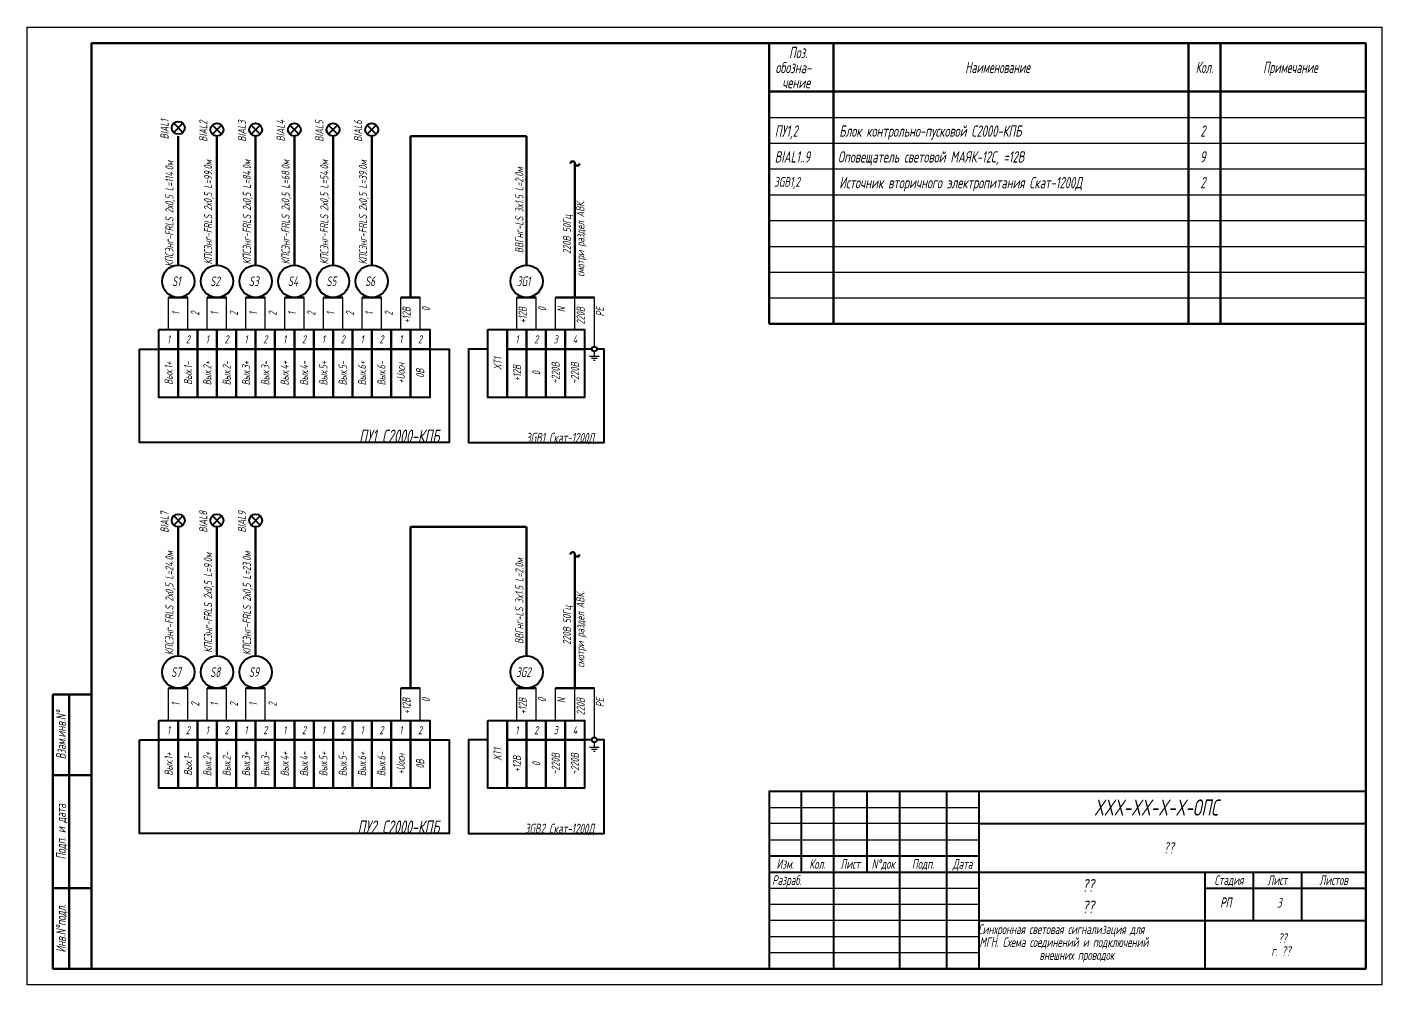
# Model space of a CAD drawing. Extents: x 0 to 1720, y -2086 to 3873.
# Drawn here: x 0 to 420, y 2980 to 3277 of the extents above; entities that cross this region are included whole.
import ezdxf
from ezdxf.enums import TextEntityAlignment as Align

# ---------------------------------------------------------------- set-up
doc = ezdxf.new("R2010")
doc.units = 0
for name, color, linetype, lineweight in [('EL_DEVICE', 1, 'Continuous', 40), ('EL_KABLE', 9, 'Continuous', 60), ('TABLE', 7, 'Continuous', 50)]:
    doc.layers.add(name, color=color, linetype=linetype, lineweight=lineweight)
for name, color, linetype in [('EL_WIRES', 3, 'Continuous'), ('FORMAT', 134, 'Continuous'), ('TEXT', 4, 'Continuous'), ('WINOSKA', 251, 'Continuous')]:
    doc.layers.add(name, color=color, linetype=linetype)
doc.styles.add('R2_5', font='romant.shx', dxfattribs={"width": 0.65, "oblique": 12, "height": 2.5})

# ---------------------------------------------------------------- blocks, each defined once
blk = doc.blocks.new('CABLE_MARK')
at = {"layer": 'EL_DEVICE'}
blk.add_circle((0, 5), 5, dxfattribs=at)
at = {"layer": 'EL_KABLE'}
blk.add_line((0, 10), (0, 50), dxfattribs=at)
blk = doc.blocks.new('PS_BIAL')
at = {"layer": 'EL_DEVICE'}
for p, q in [((-1.41, 1.41), (1.41, -1.41)), ((1.41, 1.41), (-1.41, -1.41))]:
    blk.add_line(p, q, dxfattribs=at)
blk.add_circle((0, 0), 2, dxfattribs=at)
blk = doc.blocks.new('Break')
for centre, start, end in [((-0.7, 0), 0, 180), ((0.7, 0), 180, 0)]:
    blk.add_arc(centre, 0.7, start, end)

msp = doc.modelspace()

# ---------------------------------------------------------------- linework, layer by layer
at = {"layer": 'EL_DEVICE'}
for points in [[(40.85, 3183.18), (46.85, 3183.18), (46.85, 3177.18), (40.85, 3177.18)], [(46.85, 3183.18), (52.85, 3183.18), (52.85, 3177.18), (46.85, 3177.18)], [(52.85, 3183.18), (58.85, 3183.18), (58.85, 3177.18), (52.85, 3177.18)], [(58.85, 3183.18), (64.85, 3183.18), (64.85, 3177.18), (58.85, 3177.18)], [(64.85, 3183.18), (70.85, 3183.18), (70.85, 3177.18), (64.85, 3177.18)], [(70.85, 3183.18), (76.85, 3183.18), (76.85, 3177.18), (70.85, 3177.18)], [(76.85, 3183.18), (82.85, 3183.18), (82.85, 3177.18), (76.85, 3177.18)], [(82.85, 3183.18), (88.85, 3183.18), (88.85, 3177.18), (82.85, 3177.18)], [(88.85, 3183.18), (94.85, 3183.18), (94.85, 3177.18), (88.85, 3177.18)], [(94.85, 3183.18), (100.85, 3183.18), (100.85, 3177.18), (94.85, 3177.18)], [(100.85, 3183.18), (106.85, 3183.18), (106.85, 3177.18), (100.85, 3177.18)], [(106.85, 3183.18), (112.85, 3183.18), (112.85, 3177.18), (106.85, 3177.18)], [(112.85, 3183.18), (118.85, 3183.18), (118.85, 3177.18), (112.85, 3177.18)], [(118.85, 3183.18), (124.85, 3183.18), (124.85, 3177.18), (118.85, 3177.18)], [(142.85, 3183.18), (148.85, 3183.18), (148.85, 3162.18), (142.85, 3162.18)], [(148.85, 3183.18), (154.85, 3183.18), (154.85, 3177.18), (148.85, 3177.18)], [(154.85, 3183.18), (160.85, 3183.18), (160.85, 3177.18), (154.85, 3177.18)], [(160.85, 3183.18), (166.85, 3183.18), (166.85, 3177.18), (160.85, 3177.18)], [(166.85, 3183.18), (172.85, 3183.18), (172.85, 3177.18), (166.85, 3177.18)], [(34.85, 3177.18), (130.85, 3177.18), (130.85, 3148.18), (34.85, 3148.18)], [(40.85, 3177.18), (46.85, 3177.18), (46.85, 3162.18), (40.85, 3162.18)], [(46.85, 3177.18), (52.85, 3177.18), (52.85, 3162.18), (46.85, 3162.18)], [(52.85, 3177.18), (58.85, 3177.18), (58.85, 3162.18), (52.85, 3162.18)], [(58.85, 3177.18), (64.85, 3177.18), (64.85, 3162.18), (58.85, 3162.18)], [(64.85, 3177.18), (70.85, 3177.18), (70.85, 3162.18), (64.85, 3162.18)], [(70.85, 3177.18), (76.85, 3177.18), (76.85, 3162.18), (70.85, 3162.18)], [(76.85, 3177.18), (82.85, 3177.18), (82.85, 3162.18), (76.85, 3162.18)], [(82.85, 3177.18), (88.85, 3177.18), (88.85, 3162.18), (82.85, 3162.18)], [(88.85, 3177.18), (94.85, 3177.18), (94.85, 3162.18), (88.85, 3162.18)], [(94.85, 3177.18), (100.85, 3177.18), (100.85, 3162.18), (94.85, 3162.18)], [(100.85, 3177.18), (106.85, 3177.18), (106.85, 3162.18), (100.85, 3162.18)], [(106.85, 3177.18), (112.85, 3177.18), (112.85, 3162.18), (106.85, 3162.18)], [(112.85, 3177.18), (118.85, 3177.18), (118.85, 3162.18), (112.85, 3162.18)], [(118.85, 3177.18), (124.85, 3177.18), (124.85, 3162.18), (118.85, 3162.18)], [(148.85, 3177.18), (154.85, 3177.18), (154.85, 3162.18), (148.85, 3162.18)], [(154.85, 3177.18), (160.85, 3177.18), (160.85, 3162.18), (154.85, 3162.18)], [(160.85, 3177.18), (166.85, 3177.18), (166.85, 3162.18), (160.85, 3162.18)], [(166.85, 3177.18), (172.85, 3177.18), (172.85, 3162.18), (166.85, 3162.18)], [(40.85, 3061.99), (46.85, 3061.99), (46.85, 3055.99), (40.85, 3055.99)], [(46.85, 3061.99), (52.85, 3061.99), (52.85, 3055.99), (46.85, 3055.99)], [(52.85, 3061.99), (58.85, 3061.99), (58.85, 3055.99), (52.85, 3055.99)], [(58.85, 3061.99), (64.85, 3061.99), (64.85, 3055.99), (58.85, 3055.99)], [(64.85, 3061.99), (70.85, 3061.99), (70.85, 3055.99), (64.85, 3055.99)], [(70.85, 3061.99), (76.85, 3061.99), (76.85, 3055.99), (70.85, 3055.99)], [(76.85, 3061.99), (82.85, 3061.99), (82.85, 3055.99), (76.85, 3055.99)], [(82.85, 3061.99), (88.85, 3061.99), (88.85, 3055.99), (82.85, 3055.99)], [(88.85, 3061.99), (94.85, 3061.99), (94.85, 3055.99), (88.85, 3055.99)], [(94.85, 3061.99), (100.85, 3061.99), (100.85, 3055.99), (94.85, 3055.99)], [(100.85, 3061.99), (106.85, 3061.99), (106.85, 3055.99), (100.85, 3055.99)], [(106.85, 3061.99), (112.85, 3061.99), (112.85, 3055.99), (106.85, 3055.99)], [(112.85, 3061.99), (118.85, 3061.99), (118.85, 3055.99), (112.85, 3055.99)], [(118.85, 3061.99), (124.85, 3061.99), (124.85, 3055.99), (118.85, 3055.99)], [(142.85, 3061.99), (148.85, 3061.99), (148.85, 3040.99), (142.85, 3040.99)], [(148.85, 3061.99), (154.85, 3061.99), (154.85, 3055.99), (148.85, 3055.99)], [(154.85, 3061.99), (160.85, 3061.99), (160.85, 3055.99), (154.85, 3055.99)], [(160.85, 3061.99), (166.85, 3061.99), (166.85, 3055.99), (160.85, 3055.99)], [(166.85, 3061.99), (172.85, 3061.99), (172.85, 3055.99), (166.85, 3055.99)], [(34.85, 3055.99), (130.85, 3055.99), (130.85, 3026.99), (34.85, 3026.99)], [(40.85, 3055.99), (46.85, 3055.99), (46.85, 3040.99), (40.85, 3040.99)], [(46.85, 3055.99), (52.85, 3055.99), (52.85, 3040.99), (46.85, 3040.99)], [(52.85, 3055.99), (58.85, 3055.99), (58.85, 3040.99), (52.85, 3040.99)], [(58.85, 3055.99), (64.85, 3055.99), (64.85, 3040.99), (58.85, 3040.99)], [(64.85, 3055.99), (70.85, 3055.99), (70.85, 3040.99), (64.85, 3040.99)], [(70.85, 3055.99), (76.85, 3055.99), (76.85, 3040.99), (70.85, 3040.99)], [(76.85, 3055.99), (82.85, 3055.99), (82.85, 3040.99), (76.85, 3040.99)], [(82.85, 3055.99), (88.85, 3055.99), (88.85, 3040.99), (82.85, 3040.99)], [(88.85, 3055.99), (94.85, 3055.99), (94.85, 3040.99), (88.85, 3040.99)], [(94.85, 3055.99), (100.85, 3055.99), (100.85, 3040.99), (94.85, 3040.99)], [(100.85, 3055.99), (106.85, 3055.99), (106.85, 3040.99), (100.85, 3040.99)], [(106.85, 3055.99), (112.85, 3055.99), (112.85, 3040.99), (106.85, 3040.99)], [(112.85, 3055.99), (118.85, 3055.99), (118.85, 3040.99), (112.85, 3040.99)], [(118.85, 3055.99), (124.85, 3055.99), (124.85, 3040.99), (118.85, 3040.99)], [(148.85, 3055.99), (154.85, 3055.99), (154.85, 3040.99), (148.85, 3040.99)], [(154.85, 3055.99), (160.85, 3055.99), (160.85, 3040.99), (154.85, 3040.99)], [(160.85, 3055.99), (166.85, 3055.99), (166.85, 3040.99), (160.85, 3040.99)], [(166.85, 3055.99), (172.85, 3055.99), (172.85, 3040.99), (166.85, 3040.99)]]:
    msp.add_lwpolyline(points, close=True, dxfattribs=at)
for points in [[(142.85, 3177.18), (136.85, 3177.18), (136.85, 3148.18), (178.85, 3148.18), (178.85, 3177.18), (176.6, 3177.18)], [(175.1, 3177.18), (172.85, 3177.18)], [(142.85, 3055.99), (136.85, 3055.99), (136.85, 3026.99), (178.85, 3026.99), (178.85, 3055.99), (176.6, 3055.99)], [(175.1, 3055.99), (172.85, 3055.99)]]:
    msp.add_lwpolyline(points, dxfattribs=at)
for centre in [(175.85, 3177.18), (175.85, 3055.99)]:
    msp.add_circle(centre, 0.75, dxfattribs=at)
at = {"layer": 'EL_KABLE'}
for p, q in [((154.85, 3243.18), (118.85, 3243.18)), ((118.85, 3243.18), (118.85, 3193.18)), ((169.85, 3234.68), (169.85, 3193.18)), ((43.85, 3193.18), (49.85, 3193.18)), ((55.85, 3193.18), (61.85, 3193.18)), ((67.85, 3193.18), (73.85, 3193.18)), ((79.85, 3193.18), (85.85, 3193.18)), ((91.85, 3193.18), (97.85, 3193.18)), ((103.85, 3193.18), (109.85, 3193.18)), ((115.85, 3193.18), (121.85, 3193.18)), ((151.85, 3193.18), (157.85, 3193.18)), ((175.85, 3193.18), (163.85, 3193.18)), ((154.85, 3121.99), (118.85, 3121.99)), ((118.85, 3121.99), (118.85, 3071.99)), ((169.85, 3113.49), (169.85, 3071.99)), ((43.85, 3071.99), (49.85, 3071.99)), ((55.85, 3071.99), (61.85, 3071.99)), ((67.85, 3071.99), (73.85, 3071.99)), ((115.85, 3071.99), (121.85, 3071.99)), ((151.85, 3071.99), (157.85, 3071.99)), ((175.85, 3071.99), (163.85, 3071.99))]:
    msp.add_line(p, q, dxfattribs=at)
at = {"layer": 'EL_WIRES'}
for p, q in [((43.85, 3183.18), (43.85, 3193.18)), ((49.85, 3183.18), (49.85, 3193.18)), ((55.85, 3183.18), (55.85, 3193.18)), ((61.85, 3183.18), (61.85, 3193.18)), ((67.85, 3183.18), (67.85, 3193.18)), ((73.85, 3183.18), (73.85, 3193.18)), ((79.85, 3183.18), (79.85, 3193.18)), ((85.85, 3183.18), (85.85, 3193.18)), ((91.85, 3183.18), (91.85, 3193.18)), ((97.85, 3183.18), (97.85, 3193.18)), ((103.85, 3183.18), (103.85, 3193.18)), ((109.85, 3183.18), (109.85, 3193.18)), ((115.85, 3183.18), (115.85, 3193.18)), ((121.85, 3183.18), (121.85, 3193.18)), ((151.85, 3183.18), (151.85, 3193.18)), ((157.85, 3183.18), (157.85, 3193.18)), ((163.85, 3183.18), (163.85, 3193.18)), ((169.85, 3183.18), (169.85, 3193.18)), ((175.85, 3177.93), (175.85, 3193.18)), ((43.85, 3061.99), (43.85, 3071.99)), ((49.85, 3061.99), (49.85, 3071.99)), ((55.85, 3061.99), (55.85, 3071.99)), ((61.85, 3061.99), (61.85, 3071.99)), ((67.85, 3061.99), (67.85, 3071.99)), ((73.85, 3061.99), (73.85, 3071.99)), ((115.85, 3061.99), (115.85, 3071.99)), ((121.85, 3061.99), (121.85, 3071.99)), ((151.85, 3061.99), (151.85, 3071.99)), ((157.85, 3061.99), (157.85, 3071.99)), ((163.85, 3061.99), (163.85, 3071.99)), ((169.85, 3061.99), (169.85, 3071.99)), ((175.85, 3056.74), (175.85, 3071.99))]:
    msp.add_line(p, q, dxfattribs=at)
at = {"layer": 'FORMAT', "lineweight": 50}
for p, q in [((13, 3070), (13, 2985)), ((20, 3045), (8, 3045)), ((20, 3010), (8, 3010))]:
    msp.add_line(p, q, dxfattribs=at)
at = {"layer": 'FORMAT', "lineweight": 40}
for p, q in [((240, 3040), (240, 3015)), ((250, 3040), (250, 2985)), ((260.31, 3040), (260.31, 3015)), ((270.5, 3040), (270.5, 2985)), ((285, 3040), (285, 2985)), ((295, 3040), (295, 2985)), ((295, 3030), (415, 3030)), ((230, 3020), (295, 3020)), ((230, 3015), (415, 3015)), ((365.08, 3015), (365.08, 2985)), ((380.08, 3015), (380.08, 3000)), ((395.08, 3015), (395.08, 3000)), ((365.08, 3010), (415, 3010)), ((295, 3000), (415, 3000))]:
    msp.add_line(p, q, dxfattribs=at)
at = {"layer": 'FORMAT', "lineweight": -3}
for p, q in [((230, 3035), (295, 3035)), ((295, 3030), (230, 3030)), ((230, 3025), (295, 3025)), ((230, 3010), (295, 3010)), ((230, 3005), (295, 3005)), ((295, 3000), (230, 3000)), ((230, 2995), (295, 2995)), ((230, 2990), (295, 2990))]:
    msp.add_line(p, q, dxfattribs=at)
at = {"layer": 'FORMAT'}
msp.add_lwpolyline([(0, 3277), (420, 3277), (420, 2980), (0, 2980)], close=True, dxfattribs=at)
at = {"layer": 'FORMAT', "lineweight": 50}
for points in [[(20, 2985), (20, 3272), (415, 3272), (415, 2985)], [(8, 3070), (20, 3070), (20, 2985), (8, 2985)]]:
    msp.add_lwpolyline(points, close=True, dxfattribs=at)
at = {"layer": 'FORMAT', "lineweight": 40}
msp.add_lwpolyline([(230, 2985), (415, 2985), (415, 3040), (230, 3040)], close=True, dxfattribs=at)
at = {"layer": 'TABLE'}
for p, q in [((230, 3272), (230, 3185)), ((250, 3272), (250, 3185)), ((360, 3272), (360, 3185)), ((370, 3272), (370, 3185)), ((230, 3257), (415, 3257)), ((230, 3185), (415, 3185))]:
    msp.add_line(p, q, dxfattribs=at)
at = {"layer": 'TEXT'}
for p, q in [((175.85, 3174.94), (175.85, 3176.43)), ((174.35, 3174.94), (177.35, 3174.94)), ((174.95, 3174.34), (176.74, 3174.34)), ((175.57, 3173.72), (176.12, 3173.72)), ((174.35, 3053.75), (177.35, 3053.75)), ((175.85, 3053.75), (175.85, 3055.24)), ((174.95, 3053.15), (176.74, 3053.15)), ((175.57, 3052.53), (176.12, 3052.53))]:
    msp.add_line(p, q, dxfattribs=at)
at = {"layer": 'WINOSKA'}
for p, q in [((230, 3249), (415, 3249)), ((230, 3241), (415, 3241)), ((230, 3233), (415, 3233)), ((230, 3225), (415, 3225)), ((230, 3217), (415, 3217)), ((230, 3209), (415, 3209)), ((230, 3201), (415, 3201)), ((230, 3193), (415, 3193))]:
    msp.add_line(p, q, dxfattribs=at)

# ---------------------------------------------------------------- block references
for name, p in [('PS_BIAL', (46.85, 3245.76)), ('PS_BIAL', (58.85, 3245.18)), ('PS_BIAL', (70.85, 3245.18)), ('PS_BIAL', (82.85, 3245.18)), ('PS_BIAL', (94.85, 3245.18)), ('PS_BIAL', (106.85, 3245.18)), ('CABLE_MARK', (46.85, 3193.18)), ('CABLE_MARK', (58.85, 3193.18)), ('CABLE_MARK', (70.85, 3193.18)), ('CABLE_MARK', (82.85, 3193.18)), ('CABLE_MARK', (94.85, 3193.18)), ('CABLE_MARK', (106.85, 3193.18)), ('CABLE_MARK', (154.85, 3193.18)), ('PS_BIAL', (46.85, 3123.99)), ('PS_BIAL', (58.85, 3123.99)), ('PS_BIAL', (70.85, 3123.99)), ('CABLE_MARK', (46.85, 3071.99)), ('CABLE_MARK', (58.85, 3071.99)), ('CABLE_MARK', (70.85, 3071.99)), ('CABLE_MARK', (154.85, 3071.99))]:
    msp.add_blockref(name, p)
at = {"layer": 'EL_KABLE'}
for p in [(169.85, 3234.68), (169.85, 3113.49)]:
    msp.add_blockref('Break', p, dxfattribs=at)

# ---------------------------------------------------------------- texts
at = {"layer": 'FORMAT', "style": 'R2_5', "oblique": 12, "width": 0.65}
for s, p in [('Изм.', (235, 3016)), ('Кол.', (245, 3016)), ('Лист', (255.16, 3016)), ('N%%dдок', (265.41, 3016)), ('Подп.', (277.75, 3016)), ('Дата', (290, 3016))]:
    msp.add_text(s, height=3, dxfattribs=at).set_placement(p, align=Align.CENTER)
for s, p in [('Разраб.', (231, 3011)), ('??', (387.79, 2993)), ('г. ??', (385.74, 2989))]:
    msp.add_text(s, height=3, dxfattribs=at).set_placement(p)
for s, p in [('Стадия', (372.58, 3012.5)), ('Лист', (387.58, 3012.5)), ('Листов', (405.04, 3012.5))]:
    msp.add_text(s, height=3, dxfattribs=at).set_placement(p, align=Align.MIDDLE_CENTER)
at = {"layer": 'TEXT', "style": 'R2_5', "oblique": 12, "width": 0.65}
for s, height, p in [('Поз.', 3.5, (236.2, 3267.36)), ('обозна-', 3.5, (232, 3262.69)), ('чение', 3.5, (234.08, 3258.02)), ('ПУ1,2', 3.5, (231.78, 3243)), ('Блок контрольно-пусковой С2000-КПБ', 3.5, (251.78, 3243)), ('2', 3.5, (363.67, 3243)), ('BIAL1..9', 3.5, (231.78, 3235)), ('Оповещатель световой МАЯК-12С, =12В', 3.5, (251.39, 3235)), ('9', 3.5, (363.6, 3235)), ('3GB1,2', 3, (231.6, 3227.5)), ('Источник вторичного электропитания Скат-1200Д', 3.5, (251.78, 3227)), ('2', 3.5, (363.67, 3227)), ('S1', 3, (44.95, 3196.68)), ('S2', 3, (56.73, 3196.68)), ('S3', 3, (68.76, 3196.68)), ('S4', 3, (80.85, 3196.68)), ('S5', 3, (92.76, 3196.68)), ('S6', 3, (104.76, 3196.68)), ('3G1', 3, (151.82, 3196.68)), ('S7', 3, (44.67, 3075.49)), ('S8', 3, (56.76, 3075.49)), ('S9', 3, (68.76, 3075.49)), ('3G2', 3, (151.6, 3075.49)), ('XXX-XX-X-X-ОПС', 5, (330.77, 3032.5)), ('??', 3.5, (352.28, 3020.75)), ('??', 4, (327.05, 3008.83)), ('??', 4, (327.05, 3002.17)), ('Синхронная световая сигнализация для', 3, (294.84, 2995.75)), ('МГН. Схема соединений и подключений', 3, (295.24, 2991.75)), ('внешних проводок', 3, (313.83, 2987.75))]:
    msp.add_text(s, height=height, dxfattribs=at).set_placement(p)
at = {"layer": 'TEXT', "style": 'R2_5', "oblique": 12, "width": 0.6}
for s, p in [('Наименование', (300.85, 3262.76)), ('Кол.', (364.98, 3262.76)), ('Примечание', (391.65, 3262.76))]:
    msp.add_text(s, height=3.5, dxfattribs=at).set_placement(p, align=Align.CENTER)
at = {"layer": 'TEXT', "style": 'R2_5', "oblique": 12, "width": 0.65}
for s, p in [('BIAL1', (43.85, 3242.21)), ('BIAL2', (55.85, 3241.45)), ('BIAL3', (67.85, 3241.47)), ('BIAL4', (79.85, 3241.55)), ('BIAL5', (91.85, 3241.47)), ('BIAL6', (103.85, 3241.47)), ('КПСЭнг-FRLS 2х0,5 L=114.0м', (45.37, 3202.65)), ('КПСЭнг-FRLS 2х0,5 L=99.0м', (57.37, 3203.43)), ('КПСЭнг-FRLS 2х0,5 L=84.0м', (69.37, 3203.43)), ('КПСЭнг-FRLS 2х0,5 L=68.0м', (81.37, 3203.43)), ('КПСЭнг-FRLS 2х0,5 L=54.0м', (93.37, 3203.43)), ('КПСЭнг-FRLS 2х0,5 L=39.0м', (105.37, 3203.43)), ('ВВГнг-LS 3x1.5 L=2.0м', (153.85, 3206.91)), ('220В 50Гц', (168.6, 3206.64)), ('смотри раздел АВК.', (172.76, 3199.59)), ('BIAL7', (43.85, 3120.21)), ('BIAL8', (55.85, 3120.28)), ('BIAL9', (67.85, 3120.28)), ('КПСЭнг-FRLS 2х0,5 L=24.0м', (45.37, 3082.24)), ('КПСЭнг-FRLS 2х0,5 L=9.0м', (57.37, 3083.01)), ('КПСЭнг-FRLS 2х0,5 L=23.0м', (69.37, 3082.24)), ('ВВГнг-LS 3x1.5 L=2.0м', (153.85, 3085.72)), ('смотри раздел АВК.', (172.76, 3078.4)), ('220В 50Гц', (168.6, 3085.45))]:
    msp.add_text(s, height=2.5, rotation=90, dxfattribs=at).set_placement(p)
at = {"layer": 'TEXT', "style": 'R2_5', "oblique": 12, "width": 0.7}
for s, p in [('1', (44.85, 3188.18)), ('2', (50.85, 3188.18)), ('1', (56.85, 3188.18)), ('2', (62.85, 3188.18)), ('1', (68.85, 3188.18)), ('2', (74.85, 3188.18)), ('1', (80.85, 3188.18)), ('2', (86.85, 3188.18)), ('1', (92.85, 3188.18)), ('2', (98.85, 3188.18)), ('1', (104.85, 3188.18)), ('2', (110.85, 3188.18)), ('1', (44.85, 3066.99)), ('2', (50.85, 3066.99)), ('1', (56.85, 3066.99)), ('2', (62.85, 3066.99)), ('1', (68.85, 3066.99)), ('2', (74.85, 3066.99))]:
    msp.add_text(s, height=2.5, rotation=90, dxfattribs=at).set_placement(p, align=Align.TOP_CENTER)
for s, p in [('+12В', (116.37, 3190.18)), ('0', (122.37, 3190.18)), ('+12В', (152.37, 3190.18)), ('0', (158.37, 3190.18)), ('N', (164.37, 3190.18)), ('220В', (170.37, 3190.18)), ('PE', (176.37, 3190.18)), ('+12В', (116.37, 3068.99)), ('0', (122.37, 3068.99)), ('+12В', (152.37, 3068.99)), ('0', (158.37, 3068.99)), ('N', (164.37, 3068.99)), ('220В', (170.37, 3068.99)), ('PE', (176.37, 3068.99))]:
    msp.add_text(s, height=2.5, rotation=90, dxfattribs=at).set_placement(p, align=Align.TOP_RIGHT)
at = {"layer": 'TEXT', "style": 'R2_5', "oblique": 12, "width": 0.65}
for s, height, p in [('1', 2.5, (43.85, 3180.18)), ('2', 2.5, (49.85, 3180.18)), ('1', 2.5, (55.85, 3180.18)), ('2', 2.5, (61.85, 3180.18)), ('1', 2.5, (67.85, 3180.18)), ('2', 2.5, (73.85, 3180.18)), ('1', 2.5, (79.85, 3180.18)), ('2', 2.5, (85.85, 3180.18)), ('1', 2.5, (91.85, 3180.18)), ('2', 2.5, (97.85, 3180.18)), ('1', 2.5, (103.85, 3180.18)), ('2', 2.5, (109.85, 3180.18)), ('1', 2.5, (115.85, 3180.18)), ('2', 2.5, (121.85, 3180.18)), ('1', 2.5, (151.85, 3180.18)), ('2', 2.5, (157.85, 3180.18)), ('3', 2.5, (163.85, 3180.18)), ('4', 2.5, (169.85, 3180.18)), ('1', 2.5, (43.85, 3058.99)), ('2', 2.5, (49.85, 3058.99)), ('1', 2.5, (55.85, 3058.99)), ('2', 2.5, (61.85, 3058.99)), ('1', 2.5, (67.85, 3058.99)), ('2', 2.5, (73.85, 3058.99)), ('1', 2.5, (79.85, 3058.99)), ('2', 2.5, (85.85, 3058.99)), ('1', 2.5, (91.85, 3058.99)), ('2', 2.5, (97.85, 3058.99)), ('1', 2.5, (103.85, 3058.99)), ('2', 2.5, (109.85, 3058.99)), ('1', 2.5, (115.85, 3058.99)), ('2', 2.5, (121.85, 3058.99)), ('1', 2.5, (151.85, 3058.99)), ('2', 2.5, (157.85, 3058.99)), ('3', 2.5, (163.85, 3058.99)), ('4', 2.5, (169.85, 3058.99)), ('РП', 3, (371.63, 3005.62)), ('РП', 3, (371.63, 3005.49)), ('3', 3, (388.22, 3005.49))]:
    msp.add_text(s, height=height, dxfattribs=at).set_placement(p, align=Align.MIDDLE_CENTER)
at = {"layer": 'TEXT', "style": 'R2_5', "oblique": 12}
for s, height, width, p in [('Вых.1+', 2.5, 0.7, (43.85, 3169.68)), ('Вых.1-', 2.5, 0.7, (49.85, 3169.68)), ('Вых.2+', 2.5, 0.7, (55.85, 3169.68)), ('Вых.2-', 2.5, 0.7, (61.85, 3169.68)), ('Вых.3+', 2.5, 0.7, (67.85, 3169.68)), ('Вых.3-', 2.5, 0.7, (73.85, 3169.68)), ('Вых.4+', 2.5, 0.7, (79.85, 3169.68)), ('Вых.4-', 2.5, 0.7, (85.85, 3169.68)), ('Вых.5+', 2.5, 0.7, (91.85, 3169.68)), ('Вых.5-', 2.5, 0.7, (97.85, 3169.68)), ('Вых.6+', 2.5, 0.7, (103.85, 3169.68)), ('Вых.6-', 2.5, 0.7, (109.85, 3169.68)), ('+Uосн', 2.5, 0.7, (115.85, 3169.68)), ('0В', 2.5, 0.7, (121.85, 3169.68)), ('XТ1', 2.5, 0.65, (145.85, 3172.68)), ('+12В', 2.5, 0.65, (151.85, 3169.68)), ('~220В', 2.5, 0.65, (163.85, 3169.68)), ('~220В', 2.5, 0.65, (169.85, 3169.68)), ('0', 2.5, 0.65, (157.85, 3169.68)), ('Взам.инв.N%%d', 3, 0.65, (10.5, 3057.5)), ('XТ1', 2.5, 0.65, (145.85, 3051.49)), ('Вых.1+', 2.5, 0.7, (43.85, 3048.49)), ('Вых.1-', 2.5, 0.7, (49.85, 3048.49)), ('Вых.2+', 2.5, 0.7, (55.85, 3048.49)), ('Вых.2-', 2.5, 0.7, (61.85, 3048.49)), ('Вых.3+', 2.5, 0.7, (67.85, 3048.49)), ('Вых.3-', 2.5, 0.7, (73.85, 3048.49)), ('Вых.4+', 2.5, 0.7, (79.85, 3048.49)), ('Вых.4-', 2.5, 0.7, (85.85, 3048.49)), ('Вых.5+', 2.5, 0.7, (91.85, 3048.49)), ('Вых.5-', 2.5, 0.7, (97.85, 3048.49)), ('Вых.6+', 2.5, 0.7, (103.85, 3048.49)), ('Вых.6-', 2.5, 0.7, (109.85, 3048.49)), ('+Uосн', 2.5, 0.7, (115.85, 3048.49)), ('0В', 2.5, 0.7, (121.85, 3048.49)), ('+12В', 2.5, 0.65, (151.85, 3048.49)), ('0', 2.5, 0.65, (157.85, 3048.49)), ('~220В', 2.5, 0.65, (163.85, 3048.49)), ('~220В', 2.5, 0.65, (169.85, 3048.49)), ('Подп. и дата', 3, 0.65, (10.5, 3027.5)), ('Инв.N%%dподл.', 3, 0.65, (10.5, 2997.5))]:
    msp.add_text(s, height=height, rotation=90, dxfattribs=dict(at, width=width)).set_placement(p, align=Align.MIDDLE_CENTER)
at = {"layer": 'TEXT', "style": 'R2_5', "oblique": 12, "width": 0.65}
for s, height, p in [('ПУ1 С2000-КПБ', 4, (127.85, 3148.18)), ('3GB1 Скат-1200Д', 3, (175.85, 3148.18)), ('ПУ2 С2000-КПБ', 4, (127.85, 3026.99)), ('3GB2 Скат-1200Д', 3, (175.85, 3026.99))]:
    msp.add_text(s, height=height, dxfattribs=at).set_placement(p, align=Align.RIGHT)

doc.saveas('drawing.dxf')
